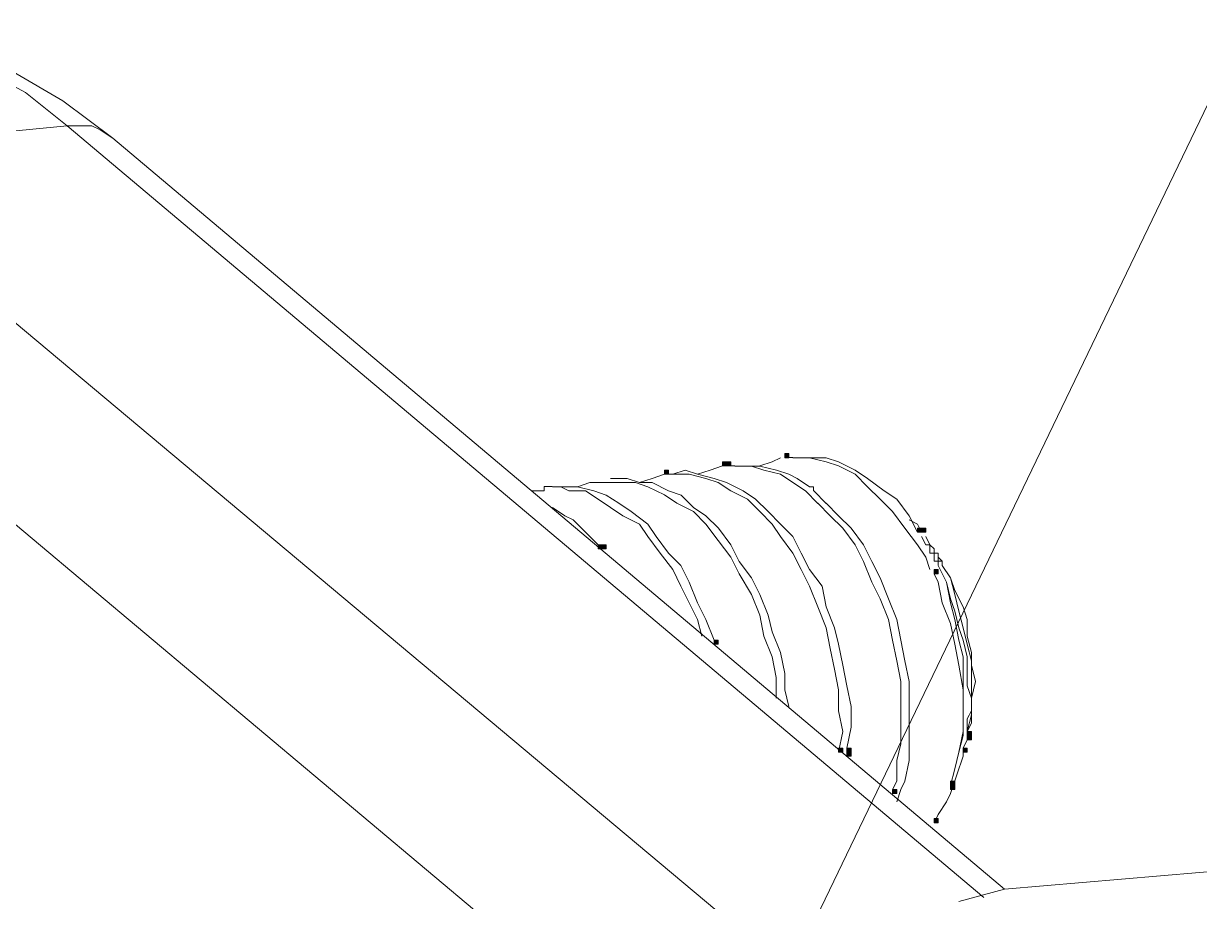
# Model space of a CAD drawing. Header units: inches. Extents: x 11 to 682, y 148 to 1119.
# Drawn here: x 592.05 to 609.06, y 429.6 to 442.3 of the extents above; entities that cross this region are included whole.
import ezdxf

# ---------------------------------------------------------------- set-up
doc = ezdxf.new("R2010")
doc.units = ezdxf.units.IN
doc.header["$MEASUREMENT"] = 0
doc.layers.add('图层 1', color=7, linetype='Continuous')

msp = doc.modelspace()

# ---------------------------------------------------------------- hatches: boundary and pattern name
at = {"layer": '图层 1', "true_color": 0xffffff}
h = msp.add_hatch(color=7, dxfattribs=at)
h.dxf.hatch_style = 2
h.paths.add_polyline_path([(603.06, 436.02), (603.12, 436.02), (603.12, 436.08), (603.06, 436.08)])
h = msp.add_hatch(color=7, dxfattribs=at)
h.dxf.hatch_style = 2
h.paths.add_polyline_path([(603.06, 436.02), (603.12, 436.02), (603.12, 436.08), (603.06, 436.08)])
h = msp.add_hatch(color=7, dxfattribs=at)
h.dxf.hatch_style = 2
h.paths.add_polyline_path([(601.32, 435.78), (601.38, 435.78), (601.38, 435.84), (601.32, 435.84)])
h = msp.add_hatch(color=7, dxfattribs=at)
h.dxf.hatch_style = 2
h.paths.add_polyline_path([(601.32, 435.78), (601.38, 435.78), (601.38, 435.84), (601.32, 435.84)])
h = msp.add_hatch(color=7, dxfattribs=at)
h.dxf.hatch_style = 2
h.paths.add_polyline_path([(602.16, 435.9), (602.28, 435.9), (602.28, 435.96), (602.16, 435.96)])
h = msp.add_hatch(color=7, dxfattribs=at)
h.dxf.hatch_style = 2
h.paths.add_polyline_path([(604.98, 434.94), (605.04, 434.94), (605.04, 435), (604.98, 435)])
h = msp.add_hatch(color=7, dxfattribs=at)
h.dxf.hatch_style = 2
h.paths.add_polyline_path([(605.04, 434.94), (605.1, 434.94), (605.1, 435), (605.04, 435)])
h = msp.add_hatch(color=7, dxfattribs=at)
h.dxf.hatch_style = 2
h.paths.add_polyline_path([(600.36, 434.7), (600.48, 434.7), (600.48, 434.76), (600.36, 434.76)])
h = msp.add_hatch(color=7, dxfattribs=at)
h.dxf.hatch_style = 2
h.paths.add_polyline_path([(605.22, 434.34), (605.28, 434.34), (605.28, 434.4), (605.22, 434.4)])
h = msp.add_hatch(color=7, dxfattribs=at)
h.dxf.hatch_style = 2
h.paths.add_polyline_path([(602.04, 433.32), (602.1, 433.32), (602.1, 433.38), (602.04, 433.38)])
h = msp.add_hatch(color=7, dxfattribs=at)
h.dxf.hatch_style = 2
h.paths.add_polyline_path([(602.04, 433.32), (602.1, 433.32), (602.1, 433.38), (602.04, 433.38)])
h = msp.add_hatch(color=7, dxfattribs=at)
h.dxf.hatch_style = 2
h.paths.add_polyline_path([(605.7, 431.94), (605.76, 431.94), (605.76, 432.06), (605.7, 432.06)])
h = msp.add_hatch(color=7, dxfattribs=at)
h.dxf.hatch_style = 2
h.paths.add_polyline_path([(603.84, 431.76), (603.9, 431.76), (603.9, 431.82), (603.84, 431.82)])
h = msp.add_hatch(color=7, dxfattribs=at)
h.dxf.hatch_style = 2
h.paths.add_polyline_path([(603.84, 431.76), (603.9, 431.76), (603.9, 431.82), (603.84, 431.82)])
h = msp.add_hatch(color=7, dxfattribs=at)
h.dxf.hatch_style = 2
h.paths.add_polyline_path([(603.96, 431.7), (604.02, 431.7), (604.02, 431.82), (603.96, 431.82)])
h = msp.add_hatch(color=7, dxfattribs=at)
h.dxf.hatch_style = 2
h.paths.add_polyline_path([(605.64, 431.76), (605.7, 431.76), (605.7, 431.82), (605.64, 431.82)])
h = msp.add_hatch(color=7, dxfattribs=at)
h.dxf.hatch_style = 2
h.paths.add_polyline_path([(604.62, 431.16), (604.68, 431.16), (604.68, 431.22), (604.62, 431.22)])
h = msp.add_hatch(color=7, dxfattribs=at)
h.dxf.hatch_style = 2
h.paths.add_polyline_path([(605.46, 431.22), (605.52, 431.22), (605.52, 431.34), (605.46, 431.34)])
h = msp.add_hatch(color=7, dxfattribs=at)
h.dxf.hatch_style = 2
h.paths.add_polyline_path([(605.22, 430.74), (605.28, 430.74), (605.28, 430.8), (605.22, 430.8)])

# ---------------------------------------------------------------- linework, layer by layer
at = {"layer": '图层 1', "color": 7, "lineweight": 18, "true_color": 0xffffff}
for points in [[(597.48, 416.82), (623.7, 471.3)], [(588.9, 442.2), (589.68, 442.2), (590.4, 442.14), (591.12, 441.9), (591.9, 441.6), (592.62, 441.18), (593.34, 440.64)], [(591.42, 441.66), (592.08, 441.3)], [(592.08, 441.3), (592.68, 440.82)], [(588.96, 440.46), (592.68, 440.82)], [(592.68, 440.82), (605.939, 429.66)], [(592.68, 440.82), (592.86, 440.82), (593.04, 440.82), (593.16, 440.76), (593.34, 440.64)], [(593.34, 440.64), (606.24, 429.78)], [(588.96, 440.46), (603.06, 428.64)], [(587.28, 438.96), (601.14, 427.32)], [(602.88, 435.96), (603, 436.02)], [(603.18, 436.021), (603.06, 436.021)], [(603.18, 436.02), (603.3, 436.02), (603.42, 436.02), (603.66, 436.02), (603.84, 435.96), (604.08, 435.84), (604.26, 435.72), (604.5, 435.54), (604.68, 435.42), (604.86, 435.18), (604.98, 434.94)], [(603.18, 436.02), (603.3, 436.02)], [(603.3, 436.02), (603.42, 436.02)], [(603.42, 436.02), (603.66, 435.96)], [(601.44, 435.78), (601.62, 435.84)], [(601.62, 435.84), (601.8, 435.78)], [(601.8, 435.78), (601.98, 435.84)], [(601.98, 435.84), (602.16, 435.9)], [(602.34, 435.9), (602.22, 435.9)], [(602.34, 435.899), (602.521, 435.899)], [(602.34, 435.899), (602.46, 435.899)], [(602.46, 435.899), (602.58, 435.899)], [(602.521, 435.899), (602.7, 435.899)], [(602.58, 435.899), (602.76, 435.84)], [(602.7, 435.9), (602.88, 435.96)], [(602.7, 435.899), (602.94, 435.84)], [(602.76, 435.84), (603, 435.78)], [(602.94, 435.84), (603.12, 435.78)], [(603.66, 435.96), (603.84, 435.9)], [(603.84, 435.9), (604.08, 435.78)], [(600.061, 435.6), (600.24, 435.66), (600.42, 435.66)], [(600.54, 435.66), (600.42, 435.66)], [(600.54, 435.72), (600.78, 435.72)], [(600.54, 435.66), (600.72, 435.66), (600.9, 435.66), (601.08, 435.6), (601.32, 435.48), (601.5, 435.36), (601.74, 435.24), (601.92, 435.06), (602.1, 434.82), (602.28, 434.58), (602.4, 434.34), (602.58, 434.04), (602.7, 433.74), (602.76, 433.44), (602.88, 433.14), (602.939, 432.84), (602.939, 432.54)], [(600.78, 435.72), (600.96, 435.66)], [(600.96, 435.66), (601.141, 435.72), (601.32, 435.78)], [(600.96, 435.66), (601.141, 435.66)], [(601.141, 435.66), (601.38, 435.54)], [(601.439, 435.78), (601.319, 435.78)], [(601.44, 435.78), (601.561, 435.78), (601.68, 435.78), (601.92, 435.72), (602.1, 435.66), (602.28, 435.54), (602.52, 435.42), (602.7, 435.24), (602.88, 435.06), (603, 434.88), (603.18, 434.64), (603.3, 434.4), (603.42, 434.16), (603.54, 433.86), (603.66, 433.56), (603.72, 433.26), (603.78, 432.96), (603.84, 432.66), (603.84, 432.36), (603.9, 432.06)], [(601.8, 435.78), (602.04, 435.72)], [(602.04, 435.72), (602.22, 435.66)], [(602.22, 435.66), (602.46, 435.54)], [(603, 435.78), (603.18, 435.66)], [(603.12, 435.78), (603.24, 435.72)], [(603.18, 435.66), (603.36, 435.54)], [(603.24, 435.72), (603.42, 435.6)], [(604.08, 435.78), (604.26, 435.6)], [(599.58, 435.54), (599.399, 435.54)], [(599.699, 435.601), (599.579, 435.601), (599.579, 435.54)], [(599.7, 435.6), (599.88, 435.6)], [(599.7, 435.6), (599.82, 435.6)], [(599.82, 435.6), (599.94, 435.54)], [(599.88, 435.6), (600.061, 435.6)], [(599.94, 435.54), (600.18, 435.54)], [(600.061, 435.6), (600.3, 435.54)], [(600.18, 435.54), (600.36, 435.42)], [(600.3, 435.54), (600.48, 435.479)], [(600.48, 435.479), (600.66, 435.36)], [(601.38, 435.54), (601.561, 435.479)], [(601.561, 435.479), (601.74, 435.3)], [(602.46, 435.54), (602.64, 435.42)], [(603.36, 435.54), (603.54, 435.359)], [(603.479, 435.54), (603.479, 435.6), (603.42, 435.6)], [(603.48, 435.54), (603.66, 435.359)], [(604.26, 435.6), (604.44, 435.42)], [(599.7, 435.3), (599.88, 435.18)], [(600.36, 435.42), (600.54, 435.3)], [(600.54, 435.3), (600.72, 435.18)], [(600.66, 435.36), (600.84, 435.24)], [(601.74, 435.3), (601.92, 435.18)], [(602.64, 435.42), (602.82, 435.24)], [(603.54, 435.36), (603.72, 435.18)], [(603.66, 435.36), (603.84, 435.18)], [(604.44, 435.42), (604.62, 435.24)], [(599.88, 435.18), (600, 435.12)], [(600.72, 435.18), (600.96, 435.06)], [(600.84, 435.24), (601.08, 435.06)], [(601.92, 435.18), (602.101, 435)], [(602.82, 435.24), (603, 435.06)], [(603.72, 435.18), (603.9, 435)], [(603.84, 435.18), (604.02, 435)], [(604.62, 435.24), (604.8, 435)], [(600, 435.12), (600.18, 434.94)], [(600.96, 435.06), (601.08, 434.88)], [(601.08, 435.06), (601.2, 434.88)], [(602.101, 435), (602.28, 434.76)], [(603, 435.06), (603.18, 434.88)], [(603.9, 435), (604.08, 434.76)], [(604.02, 435), (604.2, 434.76)], [(604.8, 435), (604.98, 434.76)], [(604.86, 435.12), (604.98, 435.06), (605.04, 434.94)], [(600.18, 434.94), (600.36, 434.76)], [(601.08, 434.88), (601.26, 434.64)], [(601.2, 434.88), (601.38, 434.64)], [(603.18, 434.88), (603.3, 434.64)], [(605.04, 434.88), (605.1, 434.76)], [(605.1, 434.88), (605.16, 434.76)], [(601.26, 434.64), (601.44, 434.4)], [(601.38, 434.64), (601.56, 434.46)], [(602.28, 434.76), (602.4, 434.52)], [(603.3, 434.64), (603.42, 434.4)], [(604.08, 434.76), (604.2, 434.52)], [(604.2, 434.76), (604.32, 434.52)], [(604.98, 434.76), (605.1, 434.58)], [(605.279, 434.46), (605.279, 434.521), (605.22, 434.521), (605.22, 434.58), (605.22, 434.64), (605.159, 434.64), (605.159, 434.76), (605.1, 434.76)], [(605.34, 434.46), (605.34, 434.521), (605.279, 434.521), (605.279, 434.64), (605.22, 434.64), (605.22, 434.7), (605.159, 434.76)], [(605.34, 434.46), (605.34, 434.46), (605.34, 434.521), (605.279, 434.58), (605.279, 434.64)], [(601.56, 434.46), (601.68, 434.22)], [(602.4, 434.52), (602.58, 434.28)], [(604.2, 434.52), (604.32, 434.22)], [(604.32, 434.52), (604.44, 434.28)], [(605.1, 434.58), (605.16, 434.4)], [(605.28, 434.46), (605.4, 434.22)], [(605.28, 434.46), (605.4, 434.22)], [(605.34, 434.46), (605.46, 434.28)], [(605.34, 434.46), (605.46, 434.28), (605.521, 434.04), (605.58, 433.8), (605.64, 433.56), (605.7, 433.32), (605.76, 433.08), (605.76, 432.78), (605.76, 432.54), (605.76, 432.3)], [(601.44, 434.4), (601.56, 434.16)], [(602.58, 434.28), (602.7, 434.04)], [(603.42, 434.4), (603.6, 434.16)], [(604.44, 434.28), (604.56, 433.979)], [(605.22, 434.34), (605.28, 434.22)], [(605.46, 434.28), (605.52, 434.1)], [(601.56, 434.16), (601.68, 433.92)], [(601.68, 434.22), (601.8, 433.92)], [(603.6, 434.16), (603.66, 433.86)], [(604.32, 434.22), (604.44, 433.979)], [(605.28, 434.22), (605.34, 433.92)], [(605.4, 434.22), (605.46, 433.979)], [(605.4, 434.22), (605.46, 433.92)], [(602.7, 434.04), (602.82, 433.74)], [(604.44, 433.979), (604.56, 433.68)], [(604.56, 433.979), (604.68, 433.68)], [(605.46, 433.98), (605.52, 433.8)], [(605.52, 434.1), (605.64, 433.86)], [(601.68, 433.92), (601.8, 433.68)], [(601.8, 433.92), (601.92, 433.68)], [(603.66, 433.86), (603.78, 433.56)], [(605.34, 433.92), (605.46, 433.62)], [(605.46, 433.92), (605.521, 433.68)], [(605.52, 433.8), (605.58, 433.56)], [(605.64, 433.86), (605.7, 433.68)], [(601.8, 433.68), (601.86, 433.44)], [(601.92, 433.68), (602.04, 433.38)], [(602.82, 433.74), (602.88, 433.5)], [(604.56, 433.68), (604.62, 433.38)], [(604.68, 433.68), (604.74, 433.38)], [(605.46, 433.62), (605.52, 433.32)], [(605.521, 433.68), (605.58, 433.38)], [(605.7, 433.44), (605.7, 433.68)], [(602.88, 433.5), (603, 433.2)], [(603.78, 433.56), (603.84, 433.32)], [(605.58, 433.56), (605.64, 433.38)], [(605.7, 433.44), (605.76, 433.2)], [(603.84, 433.32), (603.9, 433.02)], [(604.62, 433.38), (604.68, 433.08)], [(604.74, 433.38), (604.8, 433.08)], [(605.52, 433.32), (605.58, 433.02)], [(605.58, 433.38), (605.641, 433.14)], [(605.64, 433.38), (605.7, 433.14)], [(603, 433.2), (603.061, 432.9)], [(605.58, 431.76), (605.641, 432), (605.641, 432.3), (605.641, 432.54), (605.641, 432.84), (605.641, 433.14)], [(605.7, 432.72), (605.7, 432.96), (605.7, 433.14)], [(605.76, 433.02), (605.76, 433.2)], [(603.9, 433.02), (603.96, 432.72)], [(604.68, 433.08), (604.74, 432.78)], [(604.8, 433.08), (604.86, 432.78)], [(605.58, 433.02), (605.64, 432.66)], [(605.76, 433.02), (605.82, 432.78)], [(603.061, 432.66), (603.061, 432.9)], [(604.62, 431.22), (604.68, 431.34), (604.68, 431.64), (604.74, 431.88), (604.74, 432.18), (604.74, 432.48), (604.74, 432.78)], [(604.68, 431.04), (604.74, 431.22), (604.8, 431.34), (604.86, 431.64), (604.86, 431.94), (604.86, 432.18), (604.86, 432.479), (604.86, 432.78)], [(605.7, 432.06), (605.76, 432.18), (605.76, 432.3), (605.76, 432.54), (605.82, 432.78)], [(603.061, 432.66), (603.12, 432.42)], [(603.96, 432.72), (604.02, 432.42)], [(605.58, 431.76), (605.64, 432.06), (605.64, 432.36), (605.64, 432.66)], [(605.7, 432.72), (605.76, 432.54)], [(603.96, 431.82), (604.02, 432.12), (604.02, 432.42)], [(605.7, 432.06), (605.7, 432.24), (605.76, 432.36), (605.76, 432.54)], [(605.7, 432.06), (605.76, 432.3)], [(603.84, 431.76), (603.9, 432.06)], [(605.64, 431.82), (605.7, 431.94)], [(605.52, 431.52), (605.58, 431.76)], [(605.64, 431.7), (605.64, 431.76)], [(605.46, 431.16), (605.64, 431.7)], [(605.46, 431.28), (605.52, 431.52)], [(605.28, 430.86), (605.4, 431.04)], [(605.4, 431.04), (605.46, 431.16)], [(605.221, 430.74), (605.28, 430.86)], [(606.24, 429.78), (611.88, 430.26)], [(605.58, 429.601), (606.24, 429.78)]]:
    msp.add_lwpolyline(points, dxfattribs=at)
at = {"layer": '图层 1', "lineweight": 0}
for points in [[(603.06, 436.02), (603.12, 436.02), (603.12, 436.08), (603.06, 436.08), (603.06, 436.02)], [(603.06, 436.02), (603.12, 436.02), (603.12, 436.08), (603.06, 436.08), (603.06, 436.02)], [(601.32, 435.78), (601.38, 435.78), (601.38, 435.84), (601.32, 435.84), (601.32, 435.78)], [(601.32, 435.78), (601.38, 435.78), (601.38, 435.84), (601.32, 435.84), (601.32, 435.78)], [(602.16, 435.9), (602.28, 435.9), (602.28, 435.96), (602.16, 435.96), (602.16, 435.9)], [(604.98, 434.94), (605.04, 434.94), (605.04, 435), (604.98, 435), (604.98, 434.94)], [(605.04, 434.94), (605.1, 434.94), (605.1, 435), (605.04, 435), (605.04, 434.94)], [(600.36, 434.7), (600.48, 434.7), (600.48, 434.76), (600.36, 434.76), (600.36, 434.7)], [(605.22, 434.34), (605.28, 434.34), (605.28, 434.4), (605.22, 434.4), (605.22, 434.34)], [(602.04, 433.32), (602.1, 433.32), (602.1, 433.38), (602.04, 433.38), (602.04, 433.32)], [(602.04, 433.32), (602.1, 433.32), (602.1, 433.38), (602.04, 433.38), (602.04, 433.32)], [(605.7, 431.94), (605.76, 431.94), (605.76, 432.06), (605.7, 432.06), (605.7, 431.94)], [(603.84, 431.76), (603.9, 431.76), (603.9, 431.82), (603.84, 431.82), (603.84, 431.76)], [(603.84, 431.76), (603.9, 431.76), (603.9, 431.82), (603.84, 431.82), (603.84, 431.76)], [(603.96, 431.7), (604.02, 431.7), (604.02, 431.82), (603.96, 431.82), (603.96, 431.7)], [(605.64, 431.76), (605.7, 431.76), (605.7, 431.82), (605.64, 431.82), (605.64, 431.76)], [(604.62, 431.16), (604.68, 431.16), (604.68, 431.22), (604.62, 431.22), (604.62, 431.16)], [(605.46, 431.22), (605.52, 431.22), (605.52, 431.34), (605.46, 431.34), (605.46, 431.22)], [(605.22, 430.74), (605.28, 430.74), (605.28, 430.8), (605.22, 430.8), (605.22, 430.74)]]:
    msp.add_lwpolyline(points, dxfattribs=at)

doc.saveas('drawing.dxf')
